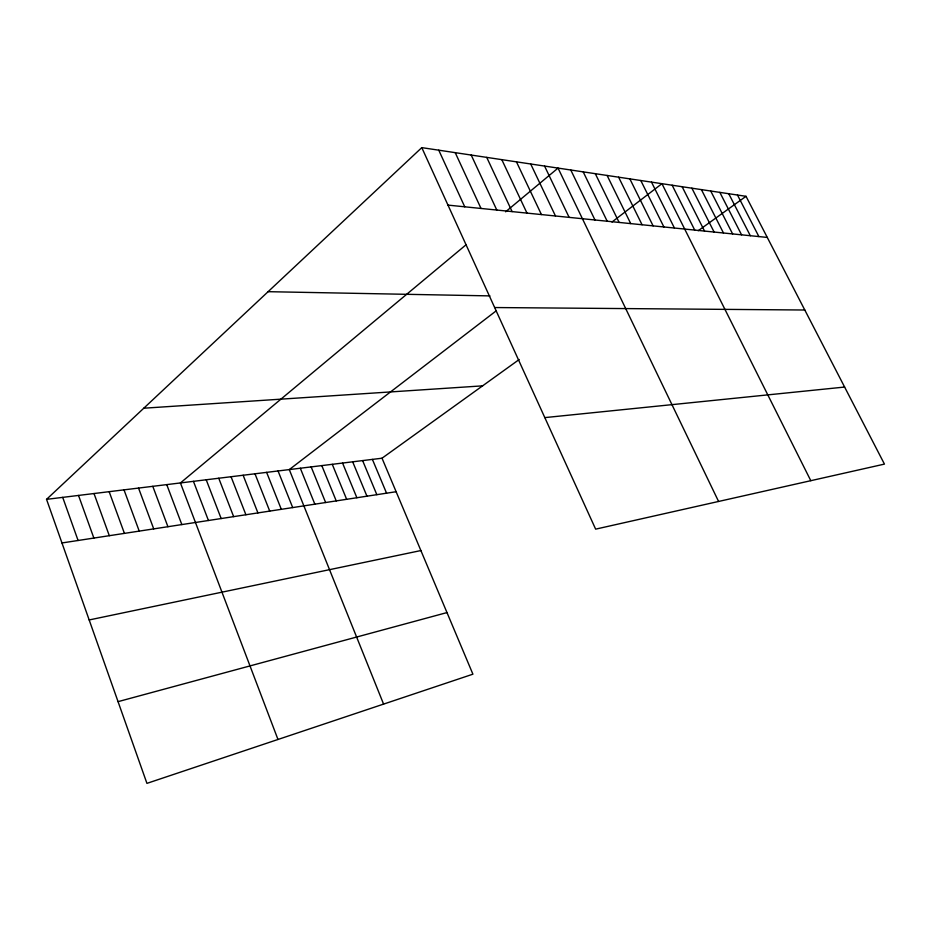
<?xml version="1.0" encoding="UTF-8"?>
<svg xmlns="http://www.w3.org/2000/svg" width="931" height="931" viewBox="0 0 931 931"><rect width="100%" height="100%" fill="white"/><g stroke="black" fill="none" stroke-linecap="round" stroke-linejoin="round"><path stroke-width="1.4" d="M46.55 499.353L382.024 458.215L472.913 674.184L146.935 783.367L46.55 499.353L421.79 147.633L746.022 196.313L884.45 464.104L595.642 529.145L421.79 147.633M466.128 244.725L180.428 482.945L277.973 739.47M505.614 211.803L558.041 168.092L718.581 501.46M496.142 310.896L289.285 469.596L383.584 704.104M611.993 222.02L661.953 183.686L810.796 480.687M382.024 458.215L519.195 359.517M698.203 230.725L746.022 196.313M118.051 701.648L446.985 612.575M89.178 619.953L420.882 550.558M61.958 542.959L396.129 491.719M544.821 417.612L844.615 387.052M143.793 408.209L482.607 385.853M494.652 307.544L804.803 310.011M268.116 291.682L489.939 295.895M447.974 205.111L767.272 237.428M737.48 195.033L758.893 236.579M728.752 193.718L750.328 235.718M719.838 192.38L741.576 234.821M710.725 191.018L732.627 233.925M701.404 189.61L723.468 232.994M691.884 188.19L714.112 232.052M682.132 186.724L704.534 231.074M672.159 185.222L694.724 230.085M651.502 182.127L674.416 228.025M640.796 180.521L663.896 226.966M629.845 178.868L653.108 225.872M618.615 177.181L642.064 224.755M607.105 175.459L630.729 223.603M595.305 173.69L619.115 222.428M583.202 171.874L607.198 221.229M570.784 170.001L594.979 219.984M544.565 166.067L569.132 217.377M530.705 163.984L555.481 215.992M516.461 161.854L541.435 214.572M501.809 159.655L526.981 213.106M486.727 157.386L512.108 211.605M471.214 155.058L496.793 210.045M455.224 152.661L481.013 208.451M438.757 150.182L464.744 206.81M372.412 459.402L386.563 493.186M362.625 460.601L376.834 494.675M352.674 461.823L366.942 496.188M342.561 463.056L356.876 497.736M332.274 464.325L346.646 499.307M321.8 465.605L336.231 500.901M311.152 466.908L325.629 502.531M300.317 468.235L314.853 504.183M278.055 470.97L292.695 507.581M266.627 472.366L281.313 509.327M254.989 473.798L269.722 511.096M243.131 475.252L257.922 512.911M231.051 476.73L245.9 514.75M218.75 478.243L233.646 516.635M206.216 479.779L221.159 518.544M193.45 481.35L208.439 520.499M166.742 484.62L181.836 524.584M152.789 486.331L167.917 526.713M138.544 488.077L153.72 528.889M124.009 489.857L139.231 531.112M109.16 491.684L124.428 533.382M94.008 493.535L109.311 535.697M78.53 495.443L93.868 538.071M62.714 497.375L78.088 540.492"/></g></svg>
